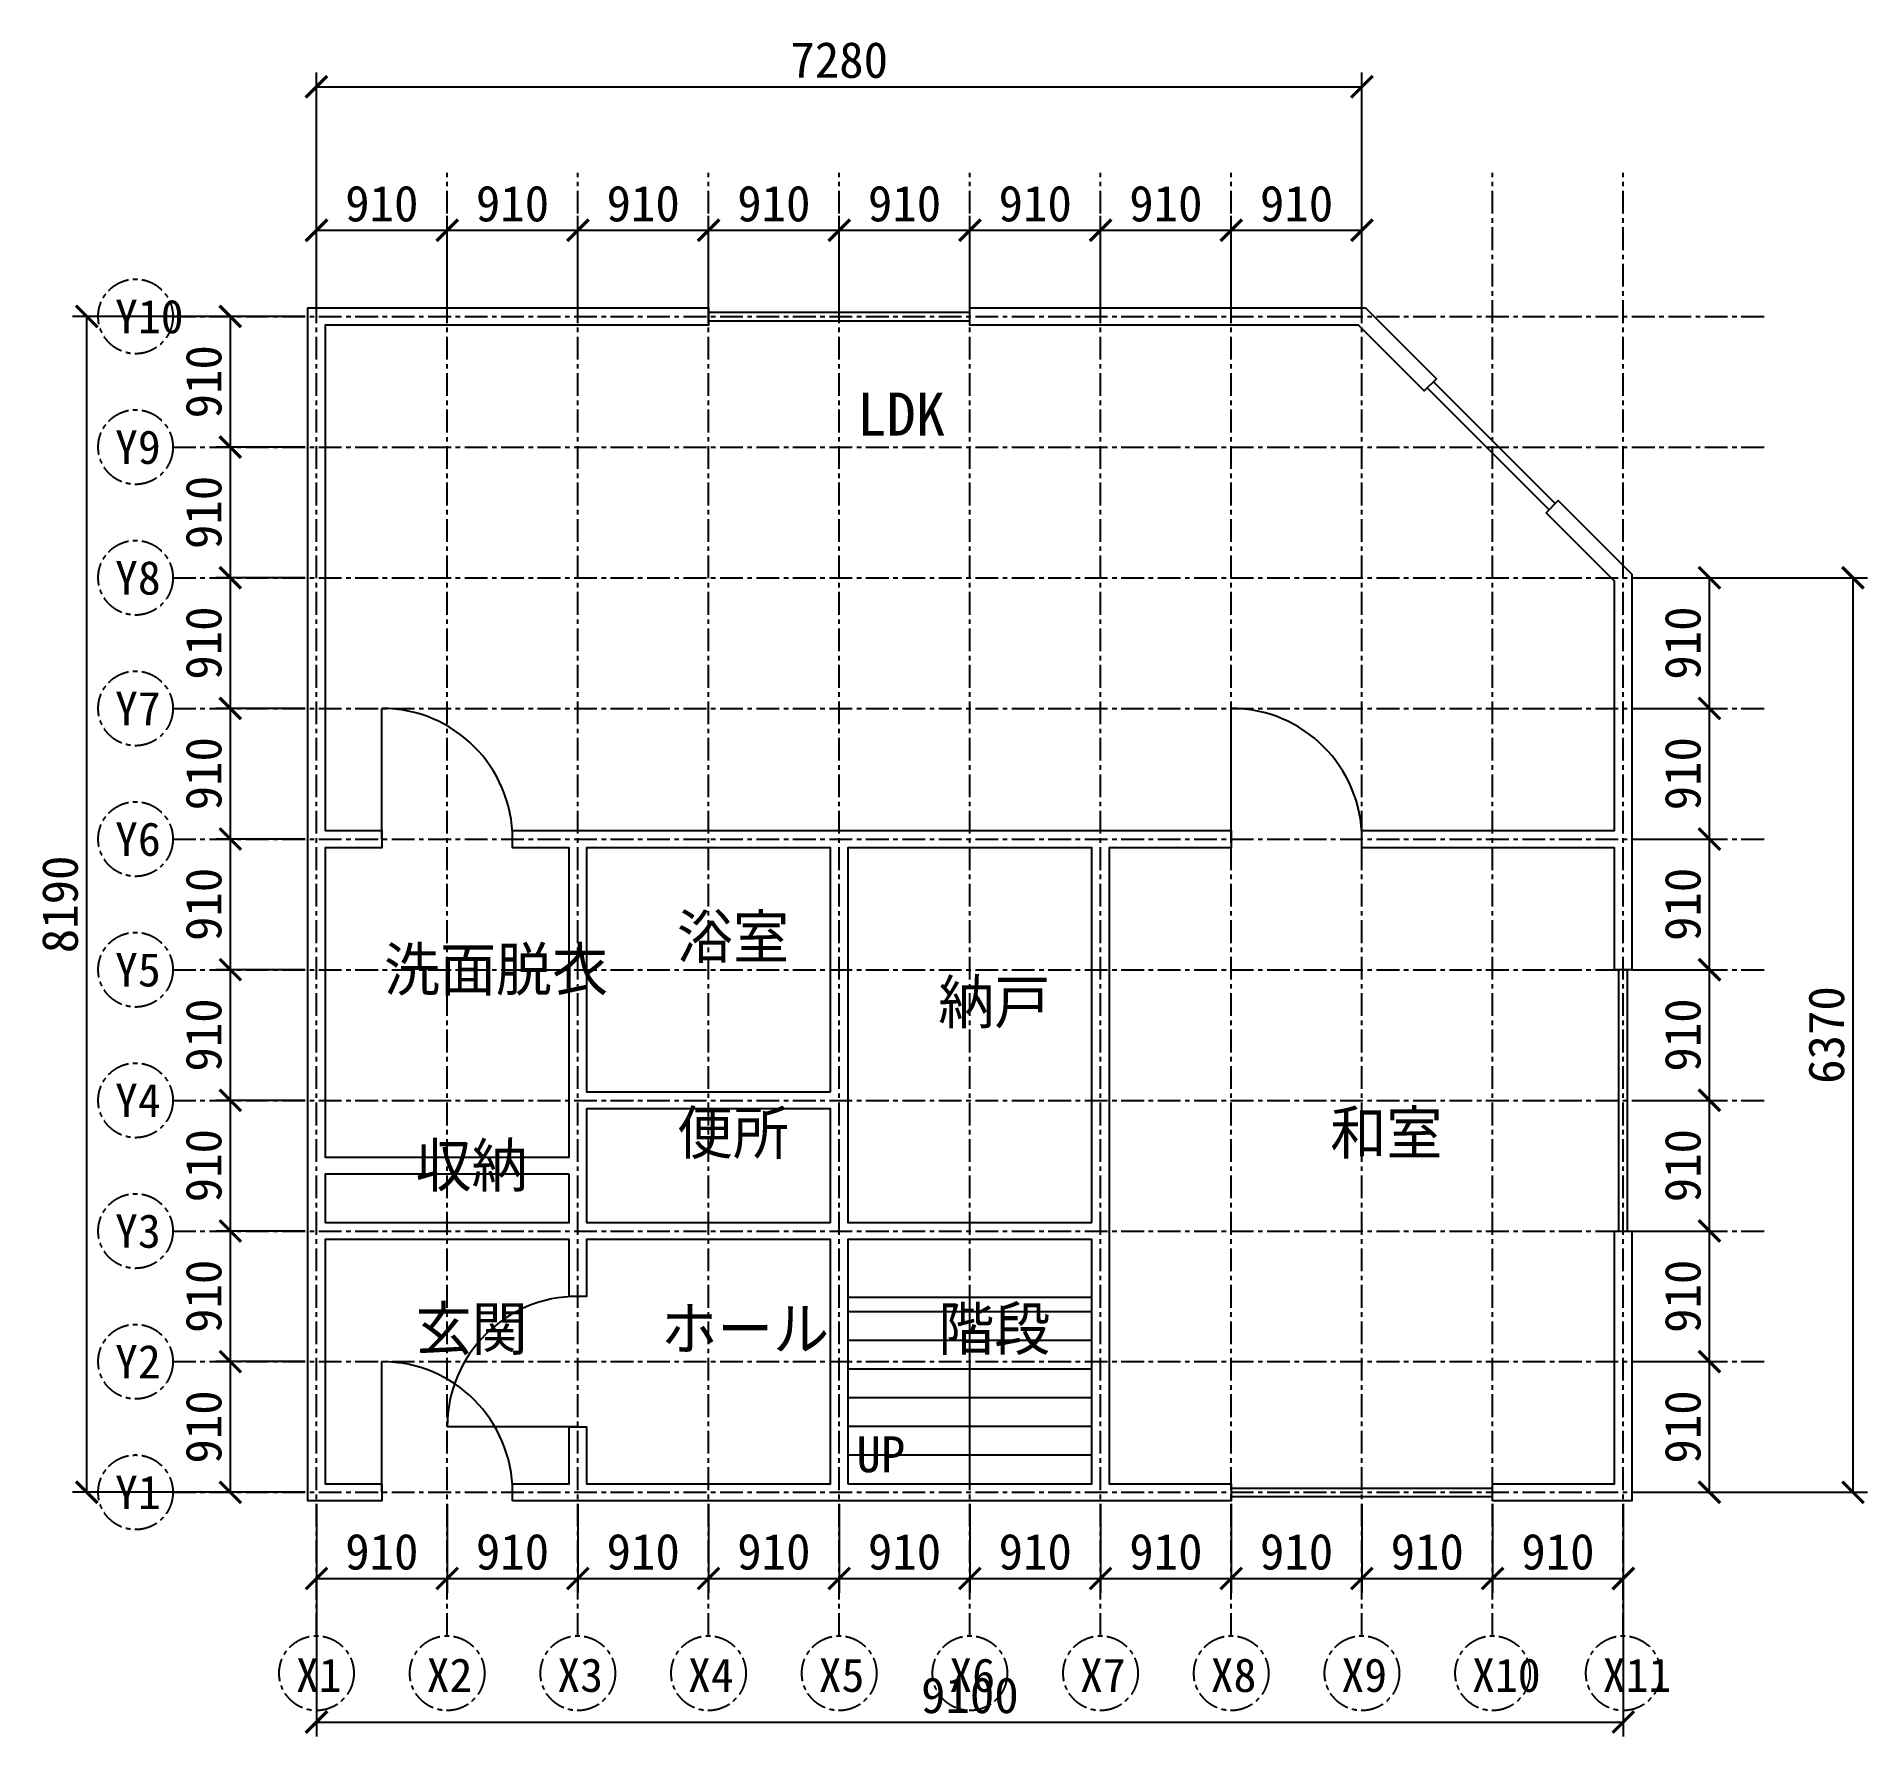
# Model space of a CAD drawing. Header units: millimetres. Extents: x -1949 to 10800, y -1700 to 10139.
import ezdxf

# ---------------------------------------------------------------- set-up
doc = ezdxf.new("R2010")
doc.units = ezdxf.units.MM
doc.header["$LTSCALE"] = 50
doc.linetypes.add('CENTER', pattern=[5.08, 3.175, -0.635, 0.635, -0.635])
for name, color, linetype in [('DIM', 3, 'CONTINUOUS'), ('GRID', 1, 'CENTER'), ('OPENING', 4, 'CONTINUOUS'), ('ROOM', 2, 'CONTINUOUS'), ('STAIR', 6, 'CONTINUOUS'), ('WALL', 7, 'CONTINUOUS')]:
    doc.layers.add(name, color=color, linetype=linetype)
doc.dimstyles.new('JP', dxfattribs={"dimtxt": 250, "dimasz": 150, "dimexe": 100, "dimexo": 80, "dimgap": 60, "dimtad": 1, "dimdec": 0, "dimblk": 'ARCHTICK', "dimcen": 2.5, "dimazin": 3, "dimtfac": 1, "dimtmove": 0, "dimatfit": 3})

# ---------------------------------------------------------------- blocks, each defined once
blk = doc.blocks.new('_ARCHTICK')
at = {"color": 0, "linetype": 'BYBLOCK', "const_width": 0.15}
blk.add_lwpolyline([(-0.5, -0.5), (0.5, 0.5)], dxfattribs=at)

msp = doc.modelspace()

# ---------------------------------------------------------------- linework, layer by layer
at = {"layer": 'GRID'}
for p, q in [((0, -1000), (0, 9190)), ((910, -1000), (910, 9190)), ((1820, -1000), (1820, 9190)), ((2730, -1000), (2730, 9190)), ((3640, -1000), (3640, 9190)), ((4550, -1000), (4550, 9190)), ((5460, -1000), (5460, 9190)), ((6370, -1000), (6370, 9190)), ((7280, -1000), (7280, 9190)), ((8190, -1000), (8190, 9190)), ((9100, -1000), (9100, 9190)), ((-1000, 8190), (10100, 8190)), ((-1000, 7280), (10100, 7280)), ((-1000, 6370), (10100, 6370)), ((-1000, 5460), (10100, 5460)), ((-1000, 4550), (10100, 4550)), ((-1000, 3640), (10100, 3640)), ((-1000, 2730), (10100, 2730)), ((-1000, 1820), (10100, 1820)), ((-1000, 910), (10100, 910)), ((-1000, 0), (10100, 0))]:
    msp.add_line(p, q, dxfattribs=at)
for centre in [(-1260, 8190), (-1260, 7280), (-1260, 6370), (-1260, 5460), (-1260, 4550), (-1260, 3640), (-1260, 2730), (-1260, 1820), (-1260, 910), (-1260, 0), (0, -1260), (910, -1260), (1820, -1260), (2730, -1260), (3640, -1260), (4550, -1260), (5460, -1260), (6370, -1260), (7280, -1260), (8190, -1260), (9100, -1260)]:
    msp.add_circle(centre, 260, dxfattribs=at)
at = {"layer": 'OPENING'}
for p, q in [((2730, 8220), (4550, 8220)), ((2730, 8160), (4550, 8160)), ((8583.812, 6843.762), (7735.284, 7692.29)), ((8626.238, 6886.188), (7777.71, 7734.716)), ((455, 4550), (455, 5460)), ((6370, 4550), (6370, 5460)), ((9070, 1820), (9070, 3640)), ((9130, 1820), (9130, 3640)), ((455, 0), (455, 910)), ((1820, 455), (910, 455)), ((6370, 30), (8190, 30)), ((6370, -30), (8190, -30))]:
    msp.add_line(p, q, dxfattribs=at)
for centre, start, end in [((455, 4550), 0, 90), ((6370, 4550), 0, 90), ((1820, 455), 90, 180), ((455, 0), 0, 90)]:
    msp.add_arc(centre, 910, start, end, dxfattribs=at)
at = {"layer": 'STAIR'}
for p, q in [((3700, 1360), (5400, 1360)), ((4550, 60), (4550, 1360)), ((3700, 1260), (4550, 1260)), ((4550, 1260), (5400, 1260)), ((3700, 1060), (4550, 1060)), ((4550, 1060), (5400, 1060)), ((3700, 860), (4550, 860)), ((4550, 860), (5400, 860)), ((3700, 660), (4550, 660)), ((4550, 660), (5400, 660)), ((3700, 460), (4550, 460)), ((4550, 460), (5400, 460)), ((3700, 260), (4550, 260)), ((4550, 260), (5400, 260))]:
    msp.add_line(p, q, dxfattribs=at)
at = {"layer": 'WALL'}
for points in [[(1365, -60), (1365, 60), (1760, 60), (1760, 455), (1880, 455), (1880, 60), (3580, 60), (3580, 1760), (1880, 1760), (1880, 1365), (1760, 1365), (1760, 1760), (60, 1760), (60, 60), (455, 60), (455, -60), (-60, -60), (-60, 8250), (2730, 8250), (2730, 8130), (60, 8130), (60, 4610), (455, 4610), (455, 4490), (60, 4490), (60, 2335), (1760, 2335), (1760, 4490), (1365, 4490), (1365, 4610), (6370, 4610), (6370, 4490), (5520, 4490), (5520, 60), (6370, 60), (6370, -60)], [(7304.853, 8250), (7798.924, 7755.929), (7714.071, 7671.076), (7255.147, 8130), (4550, 8130), (4550, 8250)], [(9160, 6394.853), (9160, 3640), (9040, 3640), (9040, 4490), (7280, 4490), (7280, 4610), (9040, 4610), (9040, 6345.147), (8562.599, 6822.548), (8647.452, 6907.401)], [(3580, 2790), (3580, 4490), (1880, 4490), (1880, 2790)], [(5400, 1880), (5400, 4490), (3700, 4490), (3700, 1880)], [(3580, 1880), (3580, 2670), (1880, 2670), (1880, 1880)], [(1760, 2215), (60, 2215), (60, 1880), (1760, 1880)], [(8190, -60), (8190, 60), (9040, 60), (9040, 1820), (9160, 1820), (9160, -60)], [(3700, 60), (5400, 60), (5400, 1760), (3700, 1760)]]:
    msp.add_lwpolyline(points, close=True, dxfattribs=at)

# ---------------------------------------------------------------- texts
at = {"layer": 'GRID'}
for s, p in [('Y10', (-1403, 8073)), ('Y9', (-1403, 7163)), ('Y8', (-1403, 6253)), ('Y7', (-1403, 5343)), ('Y6', (-1403, 4433)), ('Y5', (-1403, 3523)), ('Y4', (-1403, 2613)), ('Y3', (-1403, 1703)), ('Y2', (-1403, 793)), ('Y1', (-1403, -117)), ('X1', (-143, -1390)), ('X2', (767, -1390)), ('X3', (1677, -1390)), ('X4', (2587, -1390)), ('X5', (3497, -1390)), ('X6', (4407, -1390)), ('X7', (5317, -1390)), ('X8', (6227, -1390)), ('X9', (7137, -1390)), ('X10', (8047, -1390)), ('X11', (8957, -1390))]:
    msp.add_text(s, height=234, dxfattribs=at).set_placement(p)
at = {"layer": 'ROOM'}
for s, p in [('LDK', (3765, 7360)), ('浴室', (2510, 3720)), ('洗面脱衣', (470, 3492.5)), ('納戸', (4330, 3265)), ('便所', (2510, 2355)), ('和室', (7060, 2355)), ('収納', (690, 2127.5)), ('玄関', (690, 990)), ('ホール', (2400, 990)), ('階段', (4330, 990))]:
    msp.add_text(s, height=300, dxfattribs=at).set_placement(p)
at = {"layer": 'STAIR'}
msp.add_text('UP', height=250, dxfattribs=at).set_placement((3760, 140))

# ---------------------------------------------------------------- dimensions: what is measured, and where the dimension line sits
at = {"layer": 'DIM'}
for base, p1, p2 in [((0, 9790), (0, 8190), (7280, 8190)), ((0, 8790), (0, 8190), (910, 8190)), ((910, 8790), (910, 8190), (1820, 8190)), ((1820, 8790), (1820, 8190), (2730, 8190)), ((2730, 8790), (2730, 8190), (3640, 8190)), ((3640, 8790), (3640, 8190), (4550, 8190)), ((4550, 8790), (4550, 8190), (5460, 8190)), ((5460, 8790), (5460, 8190), (6370, 8190)), ((6370, 8790), (6370, 8190), (7280, 8190)), ((0, -600), (0, 0), (910, 0)), ((0, -1600), (0, 0), (9100, 0)), ((910, -600), (910, 0), (1820, 0)), ((1820, -600), (1820, 0), (2730, 0)), ((2730, -600), (2730, 0), (3640, 0)), ((3640, -600), (3640, 0), (4550, 0)), ((4550, -600), (4550, 0), (5460, 0)), ((5460, -600), (5460, 0), (6370, 0)), ((6370, -600), (6370, 0), (7280, 0)), ((7280, -600), (7280, 0), (8190, 0)), ((8190, -600), (8190, 0), (9100, 0))]:
    msp.add_linear_dim(base=base, p1=p1, p2=p2, dimstyle='JP', dxfattribs=at).render()
for base, p1, p2 in [((-1600, 0), (0, 0), (0, 8190)), ((-600, 7280), (0, 7280), (0, 8190)), ((-600, 6370), (0, 6370), (0, 7280)), ((-600, 5460), (0, 5460), (0, 6370)), ((9700, 5460), (9100, 5460), (9100, 6370)), ((10700, 0), (9100, 0), (9100, 6370)), ((-600, 4550), (0, 4550), (0, 5460)), ((9700, 4550), (9100, 4550), (9100, 5460)), ((-600, 3640), (0, 3640), (0, 4550)), ((9700, 3640), (9100, 3640), (9100, 4550)), ((-600, 2730), (0, 2730), (0, 3640)), ((9700, 2730), (9100, 2730), (9100, 3640)), ((-600, 1820), (0, 1820), (0, 2730)), ((9700, 1820), (9100, 1820), (9100, 2730)), ((-600, 910), (0, 910), (0, 1820)), ((9700, 910), (9100, 910), (9100, 1820)), ((-600, 0), (0, 0), (0, 910)), ((9700, 0), (9100, 0), (9100, 910))]:
    msp.add_linear_dim(base=base, p1=p1, p2=p2, angle=90, dimstyle='JP', dxfattribs=at).render()

doc.saveas('drawing.dxf')
